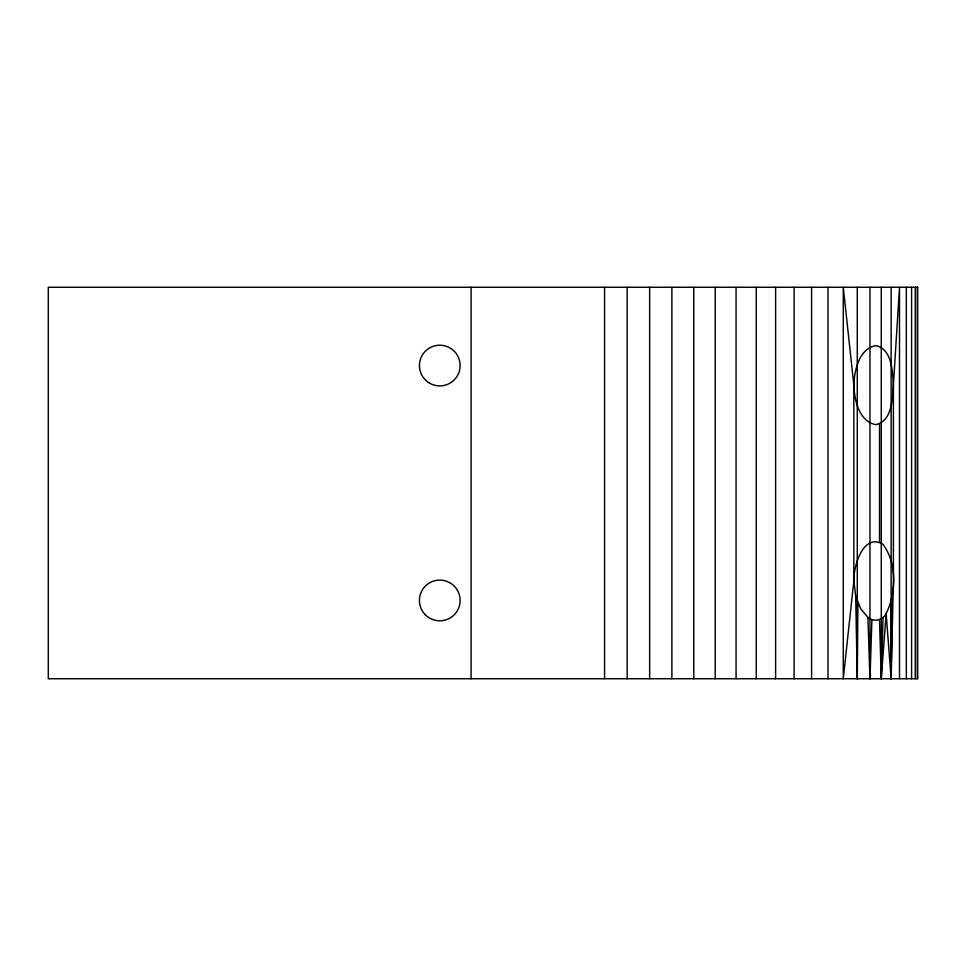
<?xml version="1.0" encoding="UTF-8"?>
<svg xmlns="http://www.w3.org/2000/svg" width="966" height="966" viewBox="0 0 966 966"><rect width="100%" height="100%" fill="white"/><g stroke="black" fill="none" stroke-linecap="round" stroke-linejoin="round"><path stroke-width="1.45" d="M857.277 287.264L857.277 678.736L855.683 596.01L853.847 580.868L853.847 385.132C854.367 370.509 858.834 348.895 875.788 345.587C892.306 349.209 892.451 371.741 893.393 385.132L893.393 580.868L891.135 678.736L886.148 613.676C896.303 592.52 897.245 563.782 883.045 544.341C863.121 532.375 853.316 566.728 853.847 580.868L843.27 678.736L843.27 287.264L853.847 385.132C854.367 399.755 858.834 421.369 875.788 424.666C892.306 421.055 892.451 398.511 893.393 385.132L899.503 287.264L899.503 678.736M869.968 287.264L869.968 678.736L867.903 617.395L860.73 608.834L855.683 596.01M881.27 287.264L881.27 678.736L886.148 613.676C882.61 620.341 873.687 622.37 867.903 617.395M891.135 287.264L891.135 678.736L892.21 596.01M857.277 678.736L857.905 602.929M883.045 617.395L881.27 678.736L879.519 619.665M869.968 678.736L871.912 619.665M890.7 602.929L891.135 678.736M917.289 287.264L917.289 678.736M915.249 287.264L915.249 678.736M911.59 287.264L911.59 678.736M906.337 287.264L906.337 678.736M879.519 423.917L879.519 542.083M828.007 287.264L828.007 678.736M811.597 287.264L811.597 678.736M794.1 287.264L794.1 678.736M775.613 287.264L775.613 678.736M756.233 287.264L756.233 678.736M736.068 287.264L736.068 678.736M715.214 287.264L715.214 678.736M693.793 287.264L693.793 678.736M671.889 287.264L671.889 678.736M649.647 287.264L649.647 678.736M627.163 287.264L627.163 678.736M604.571 287.264L604.571 678.736M471.094 287.264L471.094 678.736M917.7 287.264L48.3 287.264L48.3 678.736L917.7 678.736L917.7 287.264M429.604 383.188A20.358 20.358 0 0 0 460.13 365.559A20.358 20.358 0 0 0 429.604 347.929A20.358 20.358 0 0 0 429.604 383.188M425.378 614.835A20.358 20.358 0 0 0 459.442 605.706A20.358 20.358 0 0 0 434.507 580.783A20.358 20.358 0 0 0 425.378 614.835"/></g></svg>
